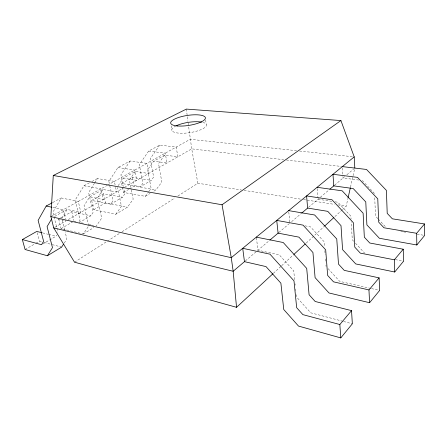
<?xml version="1.0" encoding="UTF-8"?>
<svg xmlns="http://www.w3.org/2000/svg" width="447" height="447" viewBox="0 0 447 447"><rect width="100%" height="100%" fill="white"/><g stroke="black" fill="none" stroke-linecap="round" stroke-linejoin="round"><path stroke-width="0.34" stroke-dasharray="2.23 1.68" d="M342.603 209.487L346.19 206.179L347.883 198.686M350.504 187.109L354.661 168.715M54.702 216.398L67.162 209.453L80.851 212.381L78.292 201.401L61.211 197.976L52.886 212.219L53.891 216.214M61.775 218.304L67.162 209.453M89.467 182.812L83.952 185.773L75.303 199.882L80.035 220.03L78.94 221.723M42.756 244.001L55.959 236.256L56.663 235.122M94.496 183.214L88.612 192.562L93.082 212.414L90.853 215.789L78.437 223.07M94.865 182.627L97.435 178.537L114.376 181.381L115.466 186.65M115.605 187.31L116.561 191.919L102.989 189.478L89.657 196.909L84.07 205.687L88.562 225.227M64.262 243.056L66.871 239.005L65.061 231.658M102.989 189.478L97.295 198.2L101.687 218.125L96.178 226.154M118.204 185.661L123.26 178.174L135.312 171.452L148.717 173.492L146.845 163.362L130.111 161.009L117.93 167.547L108.867 181.415L109.431 184.091M130.111 161.009L120.919 174.783L123.266 186.399M58.708 219.047L61.088 228.629L83.304 233.965L88.718 225.903M131.362 189.964L133.189 199.228L127.468 207.168L115.79 214.258L93.741 209.693L91.669 200.44L110.666 204.167L112.957 200.82L109.571 184.762M149.192 191.093L151.131 188.472L147.661 169.704L153.679 161.216L164.619 155.115L177.828 156.808L176.224 147.063L159.724 145.119L148.667 151.052L139.308 164.664L142.85 183.376L140.487 186.673L121.679 183.499L122.327 186.69M135.312 171.452L129.401 180.035L131.228 189.299M110.666 204.167L122.467 197.244L124.791 193.914L123.819 189.131M159.724 145.119L150.276 158.629L153.634 177.085L151.242 180.364L140.487 186.673M115.79 214.258L121.439 206.279L117.561 187.483M164.619 155.115L158.551 163.541L161.831 182.052L155.958 189.88L153.003 191.674M122.456 187.327L123.495 192.433L145.309 196.339L148.801 191.618M273.43 273.285L281.118 266.2M281.627 265.725L293.416 254.857M306.223 243.039L324.159 226.5M334.915 216.577L342.089 209.961M245.386 260.886L257.075 250.974M257.606 250.521L269.29 240.603M278.85 232.49L289.477 223.478M291.6 221.673L301.166 213.56M308.603 207.252L319.756 197.786M320.287 197.334L328.785 190.12M334.63 185.164L344.721 176.599M346.85 174.799L353.756 168.938M74.52 262.188L106.822 241.514M107.409 241.14L119.74 233.245M122.087 231.742L174.939 197.915M177.872 196.037L197.837 183.259L241.307 189.975M83.304 233.965L93.836 227.579M145.309 196.339L150.041 193.467M25.093 249.51L35.201 243.649M35.799 243.302L39.364 241.235L43.415 242.302M61.088 228.629L71.665 222.494M93.741 209.693L105.509 202.865L127.468 207.168M123.495 192.433L128.87 189.316M129.468 188.969L134.245 186.198L155.958 189.88M54.908 227.249L66.05 220.863L64.089 220.416M68.257 219.594L123.936 187.69M124.54 187.343L191.713 148.851L283.633 159.663M60.485 218.041L71.76 211.677L90.853 215.789M91.669 200.44L103.536 193.741L122.467 197.244M121.679 183.499L132.524 177.375L151.242 180.364M50.874 216.616L106.861 185.55M107.47 185.214L190.232 139.291L296.78 150.717M52.807 202.48L61.211 197.976M91.92 181.499L97.435 178.537M299.546 151.013L352.823 156.729M286.398 159.987L341.687 166.491M148.667 151.052L165.261 153.142L166.966 163.032L153.679 161.216M358.796 180.035L343.056 178.018L342.972 176.677M117.93 167.547L134.748 170.078L136.732 180.359L123.26 178.174M318.052 199.228L332.428 201.413M335.166 201.832L337.898 202.245L350.889 216.186L351.051 218.963M244.068 190.4L300.647 199.144M303.407 199.569L334.457 204.368M337.91 204.899L346.19 206.179M400.741 231.378L402.792 231.725M403.473 231.842L406.206 232.306M417.135 234.155L423.287 235.2M83.952 185.773L100.955 188.83L103.274 199.53L89.657 196.909M304.966 225.836L310.447 226.819L324.164 241.766L324.539 246.565M395.327 259.606L403.552 261.216M52.791 207.442L63.329 209.71L65.569 218.896M74.018 221.131L76.035 221.589M81.404 222.807L83.416 223.265M88.791 224.483L90.802 224.936M91.479 225.092L94.161 225.701M370.842 288.427L339.686 281.364L327.953 268.502M371.518 288.583L379.648 290.421M70.587 221.757L72.565 222.209M58.205 219.069L63.435 220.265M42.722 232.926L48.019 234.262M48.678 234.424L55.959 236.256M44.091 242.481L51.517 244.436M52.193 244.615L61.647 247.107M342.95 321.304L310.726 312.805L296.774 297.255M343.62 321.482L352.348 323.784M362.221 180.476L374.552 193.54M377.877 218.639L375.519 216.13L374.698 196.965M378.346 219.142L385.409 226.668M353.661 241.274L352.281 239.782L351.219 221.74M355.499 243.263L364.713 253.203M37.112 232.736L39.364 241.235M54.053 216.879L56.73 227.523M56.898 228.193L57.898 232.183M62.267 220.31L64.899 230.993M71.76 211.677L73.856 220.455M103.536 193.741L105.509 202.865M132.524 177.375L134.245 186.198M197.837 183.259L191.713 148.851L188.036 122.132M171.156 125.886L171.899 130.379M205.626 119.874L206.274 124.361M186.371 109.09L187.952 121.444M256.427 237.815L257.941 250.236L279.207 254.784L293.74 270.882L294.69 280.409M295.026 283.811L295.16 285.169M295.568 289.254L295.702 290.611M296.11 294.696L296.311 296.735M288.801 212.012L289.896 223.12M317.214 188.623L317.951 197.904M324.857 250.678L325.176 254.79M325.494 258.902L325.757 262.333M325.969 265.077L326.075 266.446M342.424 167.949L342.927 176.001M202.809 122.361A17.494 5.196 -8.7 0 1 200.737 129.764A17.494 5.196 -8.7 0 1 177.191 132.955A17.494 5.196 -8.7 0 1 175.749 126.026"/><path stroke-width="0.67" d="M272.916 273.76L236.541 307.312L74.52 262.188L53.735 227.92L50.874 216.616L53.277 175.487L186.371 109.09L340.921 120.561L354.208 156.88L354.817 168.038M348.04 198.004L350.347 187.79M52.21 202.804L46.209 206.022L38.118 220.343L43.605 241.291L41.554 244.705L22.35 239.57L25.093 249.51L47.399 255.757L61.647 247.107L63.513 244.213M51.629 218.913L47.08 226.618L52.483 247.632L47.399 255.757M351.532 310.631L339.837 324.522L302.887 314.632L296.668 307.681L293.986 280.85L269.96 254.164L242.71 248.303L244.47 261.663L266.015 266.591L280.889 283.18L283.756 309.514L298.501 326.07L340.787 337.91L352.348 323.784L351.532 310.631L315.169 301.485L309.089 294.735L306.703 268.401L283.236 242.52L256.343 237.128M379.117 277.866L368.954 289.935L333.512 281.839L327.645 275.402L325.684 249.828L303.055 225.137L276.732 220.41L278.095 233.133L298.92 237.139L312.939 252.505L315.09 277.626L328.998 292.969L369.591 302.714L379.648 290.421L379.117 277.866L344.229 270.357L338.496 264.099L336.764 238.983L314.632 214.985L288.661 210.626M403.244 249.214L394.332 259.802L360.316 253.131L354.773 247.141L353.37 222.723L331.992 199.759L306.581 195.931L307.631 208.073L327.746 211.336L341.005 225.646L342.581 249.649L355.739 263.937L394.718 272.011L403.552 261.216L403.244 249.214L369.758 243.017L364.333 237.184L363.109 213.191L342.178 190.824L317.107 187.299M424.521 223.947L416.643 233.3L383.979 227.786L378.726 222.187L377.771 198.848L357.511 177.375L332.981 174.285L333.775 185.885L353.203 188.55L365.78 201.938L366.898 224.902L379.386 238.273L416.833 244.984L424.65 235.429L424.521 223.947L392.354 218.818L387.208 213.353L386.398 190.4L366.54 169.458L342.341 166.608M293.925 254.382L305.2 243.984M324.667 226.031L333.892 217.521M244.855 261.339L233.166 271.256L53.735 227.92M269.82 240.156L278.319 232.943M301.697 213.107L307.536 208.151M329.847 189.221L334.099 185.617M354.208 156.88L231.267 257.69L50.874 216.616M53.277 175.487L222.058 204.76L340.921 120.561M22.35 239.57L36.771 231.429L42.063 232.764M46.209 206.022L51.472 207.157M222.058 204.76L231.267 257.69L233.166 271.256L236.541 307.312M339.837 324.522L340.787 337.91M368.954 289.935L369.591 302.714M394.332 259.802L394.718 272.011M416.643 233.3L416.833 244.984M176.23 125.791A17.494 5.196 -8.7 0 1 201.647 122.115M177.571 125.97A17.567 5.046 -8.7 0 0 205.29 118.634A17.567 5.046 -8.7 0 0 181.264 116.684A17.567 5.046 -8.7 0 0 177.571 125.97"/></g></svg>
